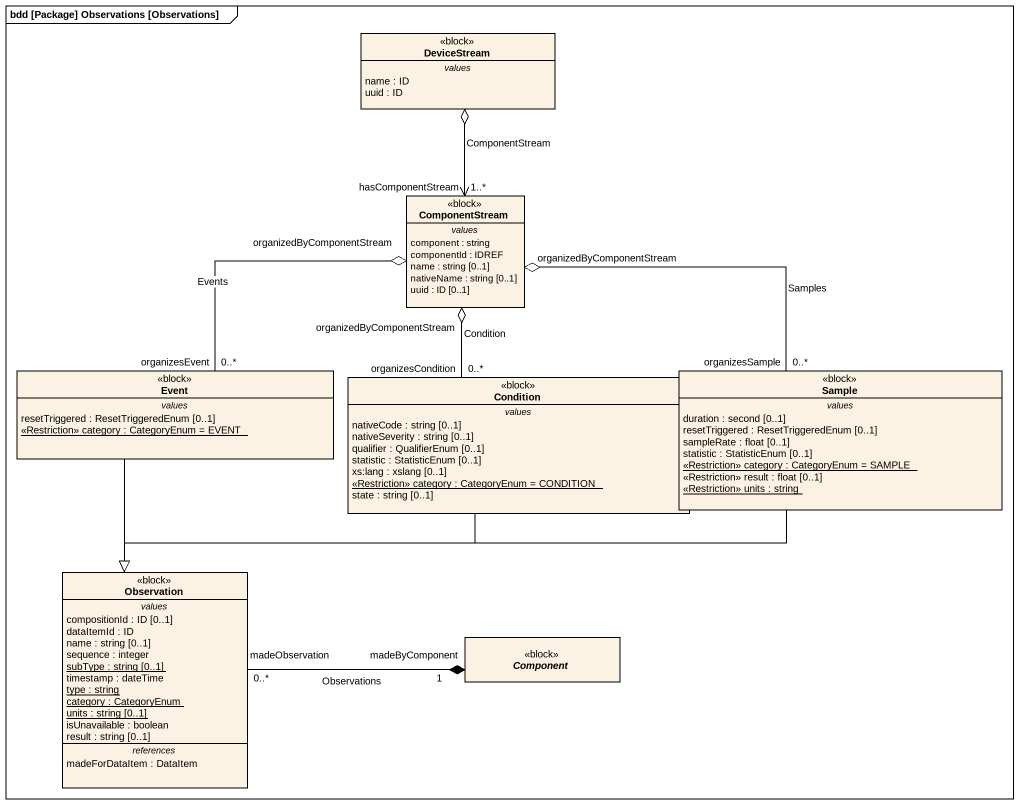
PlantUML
@startuml
mainframe bdd [Package] Observations [Observations]
hide circle
hide empty members
class DeviceStream <<block>> {
  -- values --
  name : ID
  uuid : ID
}
class ComponentStream <<block>> {
  -- values --
  component : string
  componentId : IDREF
  name : string [0..1]
  nativeName : string [0..1]
  uuid : ID [0..1]
}
class Event <<block>> {
  -- values --
  resetTriggered : ResetTriggeredEnum [0..1]
  {static} <<Restriction>> category : CategoryEnum = EVENT
}
class Condition <<block>> {
  -- values --
  nativeCode : string [0..1]
  nativeSeverity : string [0..1]
  qualifier : QualifierEnum [0..1]
  statistic : StatisticEnum [0..1]
  xs:lang : xslang [0..1]
  {static} <<Restriction>> category : CategoryEnum = CONDITION
  state : string [0..1]
}
class Sample <<block>> {
  -- values --
  duration : second [0..1]
  resetTriggered : ResetTriggeredEnum [0..1]
  sampleRate : float [0..1]
  statistic : StatisticEnum [0..1]
  {static} <<Restriction>> category : CategoryEnum = SAMPLE
  <<Restriction>> result : float [0..1]
  {static} <<Restriction>> units : string
}
class Observation <<block>> {
  -- values --
  compositionId : ID [0..1]
  dataItemId : ID
  name : string [0..1]
  sequence : integer
  {static} subType : string [0..1]
  timestamp : dateTime
  {static} type : string
  {static} category : CategoryEnum
  {static} units : string [0..1]
  isUnavailable : boolean
  result : string [0..1]
  -- references --
  madeForDataItem : DataItem
}
abstract class "Component" as Component_ <<block>>
ComponentStream "hasComponentStream\n1..*" <-up-o DeviceStream : ComponentStream
Event "organizesEvent\n0..*" -right-o "organizedByComponentStream" ComponentStream : Events
Event --|> Observation
Condition "organizesCondition\n0..*" -up-o "organizedByComponentStream" ComponentStream : Condition
Condition --|> Observation
Sample "0..*\norganizesSample" -left-o "organizedByComponentStream" ComponentStream : Samples
Sample -left-|> Observation
Component_ "madeByComponent\n1" *-left- "0..*\nmadeObservation" Observation : Observations
@enduml
